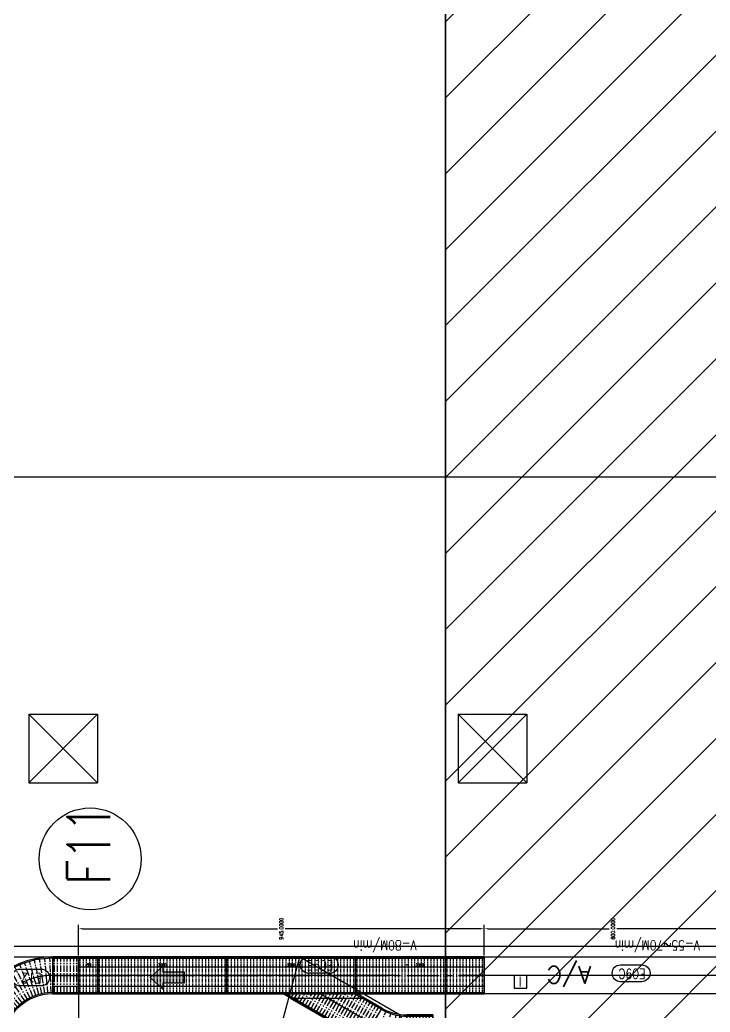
# Model space of a CAD drawing. Extents: x -40736 to 716455, y -65544 to 37405.
# Drawn here: x 345399 to 347007, y -44375 to -42065 of the extents above; entities that cross this region are included whole.
import ezdxf
from ezdxf.enums import TextEntityAlignment as Align

# ---------------------------------------------------------------- set-up
doc = ezdxf.new("R2010")
doc.units = 0
doc.header["$LTSCALE"] = 600
doc.header["$MEASUREMENT"] = 0
doc.linetypes.add('CENTER', pattern=[2, 1.25, -0.25, 0.25, -0.25])
doc.layers.get('0').update_dxf_attribs({"linetype": 'CONTINUOUS'})
doc.layers.get('DEFPOINTS').update_dxf_attribs({"linetype": 'CONTINUOUS'})
for name, color, linetype in [('0-CV-DIM', 3, 'CONTINUOUS'), ('0-DC_Line', 142, 'CONTINUOUS'), ('0-機台細部', 7, 'CONTINUOUS'), ('0-機號', 4, 'CONTINUOUS'), ('0-滾筒細部', 3, 'CONTINUOUS'), ('0-維修步道', 253, 'CONTINUOUS'), ('0-記號', 3, 'CONTINUOUS'), ('DIM_KM', 3, 'CONTINUOUS'), ('底圖', 253, 'CONTINUOUS'), ('規劃圖', 253, 'CONTINUOUS')]:
    doc.layers.add(name, color=color, linetype=linetype)
doc.styles.get("Standard").update_dxf_attribs({"font": 'txt.shx', "width": 0.75, "bigfont": 'chineset.shx'})
doc.dimstyles.get("Standard").update_dxf_attribs({"dimtxt": 0.18, "dimasz": 0.18, "dimexe": 0.18, "dimexo": 0.0625, "dimgap": 0.09, "dimtad": 0, "dimtih": 1, "dimtoh": 1, "dimdec": 4, "dimzin": 0, "dimdsep": 46, "dimtxsty": 'Standard', "dimcen": 0.09, "dimadec": 0, "dimazin": 0, "dimtfac": 1, "dimtdec": 4, "dimtofl": 0, "dimtmove": 0, "dimatfit": 3, "dimfxl": 1, "dimtolj": 1, "dimtzin": 0, "dimarcsym": 0})

# ---------------------------------------------------------------- blocks, each defined once
blk = doc.blocks.new('MT_DC_Line')
at = {"layer": '0-維修步道'}
for points in [[(91660, 11822), (94290, 11822), (94290, 8552), (92660, 8552), (91660, 9552)], [(94290, 8552), (92790, 8552), (92790, 3797), (94290, 3395)], [(92790, 3797), (94290, 3395), (92940, 1057), (91440, 1459)]]:
    blk.add_lwpolyline(points, close=True, dxfattribs=at)
blk = doc.blocks.new('90curve')
for p, q in [((-1170, 0), (-2030, 0)), ((0, -1170), (0, -2030))]:
    blk.add_line(p, q)
for points in [[(-2030, 0), (-1170, 0), (-1170, 600), (-2030, 600)], [(0, -2030), (600, -2030), (600, -1170), (0, -1170)]]:
    blk.add_lwpolyline(points, close=True)
for radius in [2030, 1170]:
    blk.add_arc((0, 0), radius, 180, 270)
at = {"linetype": 'CENTER'}
blk.add_arc((0, 0), 1600, 180, 270, dxfattribs=at)
blk.add_point((0, 0))
blk = doc.blocks.new('*D495')
at = {"layer": '0-CV-DIM', "color": 0, "lineweight": -2}
for p, q in [((2312.1, 10184.1), (2312.1, 10255.7)), ((2321.1, 10246.7), (2603.1, 10246.7)), ((2903.1, 10246.7), (2621.1, 10246.7)), ((2912.1, 10184.1), (2912.1, 10255.7))]:
    blk.add_line(p, q, dxfattribs=at)
at = {"layer": '0-CV-DIM', "color": 0}
for points in [[(2321.1, 10245.2), (2321.1, 10248.2), (2312.1, 10246.7)], [(2903.1, 10245.2), (2903.1, 10248.2), (2912.1, 10246.7)]]:
    blk.add_solid(points, dxfattribs=at)
at = {"layer": 'DEFPOINTS', "color": 0}
for p in [(2912.1, 10246.7), (2312.1, 10181), (2912.1, 10181)]:
    blk.add_point(p, dxfattribs=at)
at = {"layer": '0-CV-DIM', "color": 0, "insert": (2612.1, 10246.7), "char_height": 9, "attachment_point": 5, "rotation": 90}
blk.add_mtext('\\A1;600.0000', dxfattribs=at)
blk = doc.blocks.new('45_0-curve')
for p, q in [((820, 2709), (-158, 1015)), ((820, 2709), (820, 989)), ((587, 585), (-158, 1015)), ((820, 989), (587, 585)), ((430, 0), (-430, 0))]:
    blk.add_line(p, q)
at = {"linetype": 'CENTER'}
blk.add_line((820, 1849), (214, 800), dxfattribs=at)
blk.add_lwpolyline([(-430, 0), (430, 0), (430, -600), (-430, -600)], close=True)
for radius, start in [(2030, 150.0028), (1170, 150.0049)]:
    blk.add_arc((1600, 0), radius, start, 180)
blk.add_arc((1600, 0), 1600, 150.0036, 180, dxfattribs=at)
blk = doc.blocks.new('CURVE_90')
for p, q in [((1600, 1170), (1600, 2030)), ((1600, 2000), (2200, 2000)), ((1600, 1200), (2200, 1200)), ((430, 0), (-430, 0)), ((-400, 0), (-400, -600)), ((400, 0), (400, -600))]:
    blk.add_line(p, q)
at = {"color": 1}
for p, q in [((1600, 1600), (2200, 1600)), ((0, 0), (0, -600))]:
    blk.add_line(p, q, dxfattribs=at)
for points in [[(1600, 1170), (2200, 1170), (2200, 2030), (1600, 2030)], [(-430, 0), (-430, -600), (430, -600), (430, 0)]]:
    blk.add_lwpolyline(points, close=True)
for radius in [2030, 2000, 1200, 1170]:
    blk.add_arc((1600, 0), radius, 90, 180)
at = {"color": 1, "linetype": 'CENTER'}
blk.add_arc((1600, 0), 1600, 90, 180, dxfattribs=at)
blk.add_point((1600, 0))
at = {"layer": '0-滾筒細部', "color": 1, "linetype": 'CENTER', "ltscale": 0.2}
for p, q in [((1206, 1133), (943, 1889)), ((1275, 1155), (1058, 1925)), ((1345, 1173), (1175, 1954)), ((1416, 1186), (1294, 1976)), ((1488, 1195), (1414, 1991)), ((1561, 1199), (1535, 1999)), ((1638, 1200), (1638, 2000)), ((1712, 1200), (1712, 2000)), ((1788, 1200), (1788, 2000)), ((1862, 1200), (1862, 2000)), ((1938, 1200), (1938, 2000)), ((2012, 1200), (2012, 2000)), ((2088, 1200), (2088, 2000)), ((2162, 1200), (2162, 2000)), ((946, 1006), (510, 1677)), ((1008, 1044), (613, 1740)), ((1072, 1078), (720, 1796)), ((1138, 1107), (830, 1846)), ((775, 872), (225, 1453)), ((829, 920), (316, 1533)), ((886, 965), (411, 1608)), ((632, 709), (-14, 1181)), ((676, 766), (60, 1277)), ((724, 820), (140, 1367)), ((553, 587), (-144, 978)), ((591, 649), (-82, 1082)), ((490, 456), (-250, 761)), ((520, 523), (-200, 871)), ((443, 319), (-328, 532)), ((465, 389), (-292, 648)), ((413, 178), (-378, 296)), ((426, 249), (-357, 415)), ((401, 39), (-399, 65)), ((405, 106), (-392, 176)), ((-400, -38), (400, -38)), ((-400, -112), (400, -112)), ((-400, -188), (400, -188)), ((-400, -262), (400, -262)), ((-400, -338), (400, -338)), ((-400, -413), (400, -413)), ((-400, -488), (400, -488)), ((-400, -563), (400, -563))]:
    blk.add_line(p, q, dxfattribs=at)
blk = doc.blocks.new('*D509')
at = {"layer": '0-CV-DIM', "color": 0, "lineweight": -2}
for p, q in [((1367.1, 10184.1), (1367.1, 10255.7)), ((1376.1, 10246.7), (1830.6, 10246.7)), ((2303.1, 10246.7), (1848.6, 10246.7)), ((2312.1, 10184.1), (2312.1, 10255.7))]:
    blk.add_line(p, q, dxfattribs=at)
at = {"layer": '0-CV-DIM', "color": 0}
for points in [[(1376.1, 10245.2), (1376.1, 10248.2), (1367.1, 10246.7)], [(2303.1, 10245.2), (2303.1, 10248.2), (2312.1, 10246.7)]]:
    blk.add_solid(points, dxfattribs=at)
at = {"layer": 'DEFPOINTS', "color": 0}
for p in [(1367.1, 10246.7), (1367.1, 10181), (2312.1, 10181)]:
    blk.add_point(p, dxfattribs=at)
at = {"layer": '0-CV-DIM', "color": 0, "insert": (1839.6, 10246.7), "char_height": 9, "attachment_point": 5, "rotation": 90}
blk.add_mtext('\\A1;945.0000', dxfattribs=at)
blk = doc.blocks.new('GO-1')
blk.add_hatch(color=254).paths.add_polyline_path([(0, 0), (-2.75, -3), (-1.25, -3), (-1.25, -8), (1.25, -8), (1.25, -3), (2.75, -3)])
at = {"color": 254}
blk.add_lwpolyline([(1.25, -8), (1.25, -3), (2.75, -3), (0, 0), (-2.75, -3), (-1.25, -3), (-1.25, -8)], close=True, dxfattribs=at)
blk = doc.blocks.new('A$C13E7233A')
for p, q in [((1017, 585), (272, 1015)), ((860, 0), (0, 0))]:
    blk.add_line(p, q)
for radius in [2030, 2000, 1200, 1170]:
    blk.add_arc((2030, 0), radius, 150, 180)
at = {"color": 1, "linetype": 'CENTER'}
blk.add_arc((2030, 0), 1600, 150, 180, dxfattribs=at)
blk.add_point((2030, 0))
blk = doc.blocks.new('A$C390D36A0')
at = {"color": 1}
for p, q in [((1780, 1407), (1780, 4407)), ((644, 1400), (1350, 2622)), ((430, 600), (430, 0))]:
    blk.add_line(p, q, dxfattribs=at)
for p, q in [((272, 1615), (1350, 3482)), ((1350, 3482), (1350, 1762)), ((298, 1600), (1350, 3422)), ((991, 1200), (1350, 1822)), ((1017, 1185), (1350, 1762)), ((272, 1615), (1017, 1185)), ((30, 600), (30, 0)), ((830, 600), (830, 0))]:
    blk.add_line(p, q)
at = {"color": 1, "linetype": 'CENTER', "ltscale": 0.2}
blk.add_line((298, 1600), (991, 1200), dxfattribs=at)
blk.add_lwpolyline([(0, 600), (0, 0), (860, 0), (860, 600)], close=True)
at = {"layer": '0-滾筒細部', "color": 1, "linetype": 'CENTER', "ltscale": 0.2}
for p, q in [((1273, 3289), (1350, 3244)), ((1123, 3029), (1350, 2898)), ((1160, 3094), (1350, 2984)), ((1198, 3159), (1350, 3071)), ((1235, 3224), (1350, 3158)), ((1010, 2834), (1350, 2638)), ((1048, 2899), (1350, 2725)), ((1085, 2964), (1350, 2811)), ((860, 2574), (1350, 2292)), ((898, 2639), (1350, 2378)), ((935, 2704), (1350, 2465)), ((973, 2769), (1350, 2551)), ((710, 2314), (1350, 1945)), ((748, 2379), (1350, 2032)), ((785, 2444), (1350, 2118)), ((823, 2509), (1350, 2205)), ((598, 2120), (1291, 1720)), ((635, 2185), (1328, 1785)), ((673, 2250), (1350, 1859)), ((448, 1860), (1141, 1460)), ((485, 1925), (1178, 1525)), ((523, 1990), (1216, 1590)), ((560, 2055), (1253, 1655)), ((335, 1665), (1028, 1265)), ((373, 1730), (1066, 1330)), ((410, 1795), (1103, 1395)), ((203, 1413), (934, 1088)), ((128, 1218), (889, 971)), ((74, 1016), (856, 849)), ((41, 809), (837, 725)), ((30, 525), (830, 525)), ((30, 450), (830, 450)), ((30, 375), (830, 375)), ((30, 300), (830, 300)), ((30, 225), (830, 225)), ((30, 150), (830, 150)), ((30, 75), (830, 75))]:
    blk.add_line(p, q, dxfattribs=at)
blk.add_blockref('A$C13E7233A', (0, 600))
blk = doc.blocks.new('*D92')
at = {"layer": '0-滾筒細部', "color": 0, "lineweight": -2}
for p, q in [((0, 840), (0, 600)), ((3000, 840), (3000, 600)), ((2970, 620), (30, 620))]:
    blk.add_line(p, q, dxfattribs=at)
at = {"layer": '0-滾筒細部', "color": 0}
for points in [[(30, 625), (30, 615), (0, 620)], [(2970, 625), (2970, 615), (3000, 620)]]:
    blk.add_solid(points, dxfattribs=at)
at = {"layer": 'DEFPOINTS', "color": 0}
for p in [(0, 860), (3000, 860), (0, 620)]:
    blk.add_point(p, dxfattribs=at)
at = {"layer": '0-滾筒細部', "color": 0, "insert": (1500, 672), "char_height": 64, "attachment_point": 5}
blk.add_mtext('\\A1;3000', dxfattribs=at)
blk = doc.blocks.new('roller_FF_800')
at = {"color": 1, "linetype": 'CENTER', "ltscale": 0.1}
blk.add_line((0, -400), (0, 400), dxfattribs=at)
blk = doc.blocks.new('*D88')
at = {"layer": '0-CV-DIM', "color": 0, "lineweight": -2}
for p, q in [((94885, -4059), (94885, -4299)), ((95335, -4059), (95335, -4299)), ((95305, -4279), (94915, -4279))]:
    blk.add_line(p, q, dxfattribs=at)
at = {"layer": '0-CV-DIM', "color": 0}
for points in [[(94915, -4274), (94915, -4284), (94885, -4279)], [(95305, -4274), (95305, -4284), (95335, -4279)]]:
    blk.add_solid(points, dxfattribs=at)
at = {"layer": 'DEFPOINTS', "color": 0}
for p in [(94885, -4039), (95335, -4039), (94885, -4279)]:
    blk.add_point(p, dxfattribs=at)
at = {"layer": '0-CV-DIM', "color": 0, "insert": (95110, -4227), "char_height": 64, "attachment_point": 5}
blk.add_mtext('\\A1;450', dxfattribs=at)
blk = doc.blocks.new('A$C46C37F3C')
blk.add_lwpolyline([(0, 0), (300, 0), (300, 300), (0, 300)], close=True)
blk.add_text('I', height=220).set_placement((118, 35))
blk = doc.blocks.new('A$C3BB94408')
for p, q in [((0.00007, 830.00009), (3000.00007, 830.00009)), ((0.00007, 30.00009), (3000.00007, 30.00009))]:
    blk.add_line(p, q)
at = {"color": 1, "linetype": 'CENTER'}
blk.add_line((0.00007, 430.00009), (3000.00007, 430.00009), dxfattribs=at)
blk.add_lwpolyline([(0.00007, 0.00009), (3000.00007, 0.00009), (3000.00007, 860.00009), (0.00007, 860.00009)], close=True)
at = {"layer": '0-滾筒細部'}
for p in [(37.50007, 430.00009), (112.50007, 430.00009), (187.50007, 430.00009), (262.50007, 430.00009), (337.50007, 430.00009), (412.50007, 430.00009), (487.50007, 430.00009), (562.50007, 430.00009), (637.50007, 430.00009), (712.50007, 430.00009), (787.50007, 430.00009), (862.50007, 430.00009), (937.50007, 430.00009), (1012.50007, 430.00009), (1087.50007, 430.00009), (1162.50007, 430.00009), (1237.50007, 430.00009), (1312.50007, 430.00009), (1387.50007, 430.00009), (1462.50007, 430.00009), (1537.50007, 430.00009), (1612.50007, 430.00009), (1687.50007, 430.00009), (1762.50007, 430.00009), (1837.50007, 430.00009), (1912.50007, 430.00009), (1987.50007, 430.00009), (2062.50007, 430.00009), (2137.50007, 430.00009), (2212.50007, 430.00009), (2287.50007, 430.00009), (2362.50007, 430.00009), (2437.50007, 430.00009), (2512.50007, 430.00009), (2587.50007, 430.00009), (2662.50007, 430.00009), (2737.50007, 430.00009), (2812.50007, 430.00009), (2887.50007, 430.00009), (2962.50007, 430.00009)]:
    blk.add_blockref('roller_FF_800', p, dxfattribs=at)
dim = blk.add_linear_dim(base=(0.00007, 620.00009), p1=(3000.00007, 860.00009), p2=(0.00007, 860.00009), dimstyle='Standard', override={"dimscale": 20}, dxfattribs=at)
dim.commit()
dim.dimension.update_dxf_attribs({"geometry": '*D92', "text_midpoint": (1500.00007, 672.00009)})
blk = doc.blocks.new('A$C1B8C6942')
for p, q in [((0.00004, 830.00007), (450.00004, 830.00007)), ((0.00004, 30.00007), (450.00004, 30.00007))]:
    blk.add_line(p, q)
at = {"color": 1, "linetype": 'CENTER'}
blk.add_line((0.00004, 430.00007), (450.00004, 430.00007), dxfattribs=at)
blk.add_lwpolyline([(0.00004, 0.00007), (450.00004, 0.00007), (450.00004, 860.00007), (0.00004, 860.00007)], close=True)
at = {"layer": '0-滾筒細部'}
for p in [(37.50004, 430.00007), (112.50004, 430.00007), (187.50004, 430.00007), (262.50004, 430.00007), (337.50004, 430.00007), (412.50004, 430.00007)]:
    blk.add_blockref('roller_FF_800', p, dxfattribs=at)
at = {"layer": '0-CV-DIM'}
dim = blk.add_linear_dim(base=(0.00004, 620.00007), p1=(450.00004, 860.00007), p2=(0.00004, 860.00007), dimstyle='Standard', override={"dimscale": 20}, dxfattribs=at)
dim.commit()
dim.dimension.update_dxf_attribs({"geometry": '*D88', "text_midpoint": (225.00004, 672.00007), "insert": (-94885.02811, 4898.66272)})
blk = doc.blocks.new('A$C1C6605B1')
blk.add_lwpolyline([(2312.07952, 10095.00001), (2312.07952, 10181.00001), (2912.07952, 10181.00001), (2912.07952, 10095.00001)], close=True)
blk.add_lwpolyline([(2312.07952, 10112.5), (1307.07952, 10112.5)])
at = {"layer": '0-DC_Line'}
blk.add_line((2312.07952, 10181), (2312.07952, 10094.99999), dxfattribs=at)
at = {"layer": '0-DC_Line', "linetype": 'CENTER'}
blk.add_line((4207.07952, 10138), (1307.07952, 10138), dxfattribs=at)
at = {"layer": '0-DC_Line'}
for points in [[(1307.07952, 10181.00001), (1307.07952, 10095.00001), (1367.07952, 10095.00001), (1367.07952, 10181.00001)], [(1367.07952, 10095), (1367.07952, 10181.00001), (4142.07952, 10181), (4142.07952, 10095)]]:
    blk.add_lwpolyline(points, close=True, dxfattribs=at)
at = {"layer": '0-機號'}
for points in [[(1903.335, 10182.30299), (1952.32433, 10182.30299, -1), (1952.32433, 10143.13241), (1903.335, 10143.13241, -1)], [(1231.25488, 10152.5853), (1280.24421, 10152.5853, -1), (1280.24421, 10113.41472), (1231.25488, 10113.41472, -1)]]:
    blk.add_lwpolyline(points, format="xyb", close=True, dxfattribs=at)
at = {"layer": '0-機號', "color": 7}
blk.add_lwpolyline([(2629.78095, 10162.58529), (2678.77028, 10162.58529, -1), (2678.77028, 10123.41471), (2629.78095, 10123.41471, -1)], format="xyb", close=True, dxfattribs=at)
at = {"layer": 'DIM_KM'}
blk.add_circle((1394.15061, 10409.17654), 118.62868, dxfattribs=at)
at = {"layer": '規劃圖', "color": 6}
blk.add_lwpolyline([(-1777.72048, 10204.99999), (-1777.72048, 11298.99999), (4222.27952, 11298.99999), (4222.27952, 10204.99999)], close=True, dxfattribs=at)
at = {"xscale": 0.09999999997671694, "yscale": 0.09999999997671694, "zscale": 0.09999999997671694}
blk.add_blockref('A$C1B8C6942', (1367.07952, 10094.99999), dxfattribs=at)
at = {"layer": '0-DC_Line'}
for name, p, xscale, yscale, zscale, rotation in [('90curve', (1307.07952, 9978.00001), 0.09999999997671694, 0.09999999997671694, 0.09999999997671694, 270), ('GO-1', (1534.08202, 10133), 9.999999997671694, 9.999999997671694, 9.999999997671694, 90), ('45_0-curve', (2132.07952, 10002.99999), 0.09999999997671694, 0.09999999997671694, 0.09999999997671694, 90)]:
    blk.add_blockref(name, p, dxfattribs=dict(at, xscale=xscale, yscale=yscale, zscale=zscale, rotation=rotation))
at = {"layer": '0-機台細部', "xscale": 0.09999999997671694, "yscale": 0.09999999997671694, "zscale": 0.09999999997671694}
for name, p in [('CURVE_90', (1147.07952, 9978)), ('A$C3BB94408', (1412.07951, 10094.99999)), ('A$C3BB94408', (1712.07951, 10094.99999)), ('A$C3BB94408', (2012.07951, 10094.99999))]:
    blk.add_blockref(name, p, dxfattribs=at)
at = {"layer": '0-機台細部', "xscale": 0.09999999997671694, "yscale": 0.09999999997671694, "zscale": 0.09999999997671694, "rotation": 90}
blk.add_blockref('A$C390D36A0', (2192.07948, 9959.9999), dxfattribs=at)
at = {"layer": '0-記號', "xscale": 0.09999999997671694, "yscale": 0.09999999997671694, "zscale": 0.09999999997671694, "rotation": 180}
blk.add_blockref('A$C46C37F3C', (2411.61093, 10138), dxfattribs=at)
at = {"layer": '規劃圖', "xscale": 0.09999999997671694, "yscale": 0.09999999997671694, "zscale": 0.09999999997671694, "rotation": 90}
blk.add_blockref('MT_DC_Line', (2222.27952, 751.99999), dxfattribs=at)
blk.add_text('A/C', height=40, rotation=180).set_placement((2561.66438, 10159.38941))
at = {"layer": '0-機號', "width": 0.8}
for s, p in [('V=80M/min', (2080.8752, 10209.60446)), ('V=55~70M/min', (2715.34227, 10209.60446)), ('E09E', (1929.68831, 10161.34794)), ('E12', (1257.60819, 10131.63025))]:
    blk.add_text(s, height=23.04, rotation=180, dxfattribs=at).set_placement(p, align=Align.MIDDLE)
at = {"layer": '0-機號', "color": 7, "width": 0.8}
blk.add_text('E09C', height=23.04, rotation=180, dxfattribs=at).set_placement((2656.13426, 10141.63024), align=Align.MIDDLE)
at = {"layer": 'DIM_KM', "width": 0.75}
blk.add_text('F11', height=100, rotation=90, dxfattribs=at).set_placement((1440.72328, 10349.57092))
at = {"layer": '0-CV-DIM'}
for base, p2, picture, middle in [((1367.07952, 10246.74072), (1367.07952, 10181.00001), '*D509', (1839.57952, 10246.74072)), ((2912.07952, 10246.74072), (2912.07952, 10181.00001), '*D495', (2612.07952, 10246.74072))]:
    dim = blk.add_linear_dim(base=base, p1=(2312.07952, 10181), p2=p2, angle=180, dimstyle='Standard', override={"dimscale": 50, "dimtmove": 1}, dxfattribs=at)
    dim.commit()
    dim.dimension.update_dxf_attribs({"geometry": picture, "text_midpoint": middle})

msp = doc.modelspace()

# ---------------------------------------------------------------- hatches: boundary and pattern name
at = {"layer": '底圖'}
h = msp.add_hatch(dxfattribs=at)
h.set_pattern_fill('ANSI31', color=253, scale=1000, style=0)
h.set_pattern_definition([(45, (309308.72, -68899.45), (-88.38835, 88.38835), [])])
h.paths.add_polyline_path([(346391.28917, -33643.31825), (348391.28897, -33643.31825), (348391.28897, -49643.31765), (346391.28917, -49643.31765)])

# ---------------------------------------------------------------- linework, layer by layer
at = {"layer": '底圖', "color": 253}
for p, q in [((346391.28917, -33643.31825), (346391.28917, -49643.31765)), ((345420.38967, -43681.55583), (345580.38967, -43681.55583)), ((345420.38967, -43681.55583), (345420.38967, -43841.55583)), ((345580.38967, -43841.55583), (345420.38967, -43681.55583)), ((345420.38967, -43841.55583), (345580.38967, -43681.55583)), ((345580.38967, -43681.55583), (345580.38967, -43841.55583)), ((346420.38967, -43681.55583), (346580.38967, -43681.55583)), ((346420.38967, -43681.55583), (346420.38967, -43841.55583)), ((346580.38967, -43841.55583), (346420.38967, -43681.55583)), ((346420.38967, -43841.55583), (346580.38967, -43681.55583)), ((346580.38967, -43681.55583), (346580.38967, -43841.55583)), ((345420.38967, -43841.55583), (345580.38967, -43841.55583)), ((346420.38967, -43841.55583), (346580.38967, -43841.55583))]:
    msp.add_line(p, q, dxfattribs=at)
msp.add_lwpolyline([(346391.28917, -33643.31825), (348391.28897, -33643.31825), (348391.28897, -49643.31765), (346391.28917, -49643.31765)], close=True, dxfattribs=at)

# ---------------------------------------------------------------- block references
msp.add_blockref('A$C1C6605B1', (344169.01004, -54427.7968), dxfattribs=at)

doc.saveas('drawing.dxf')
